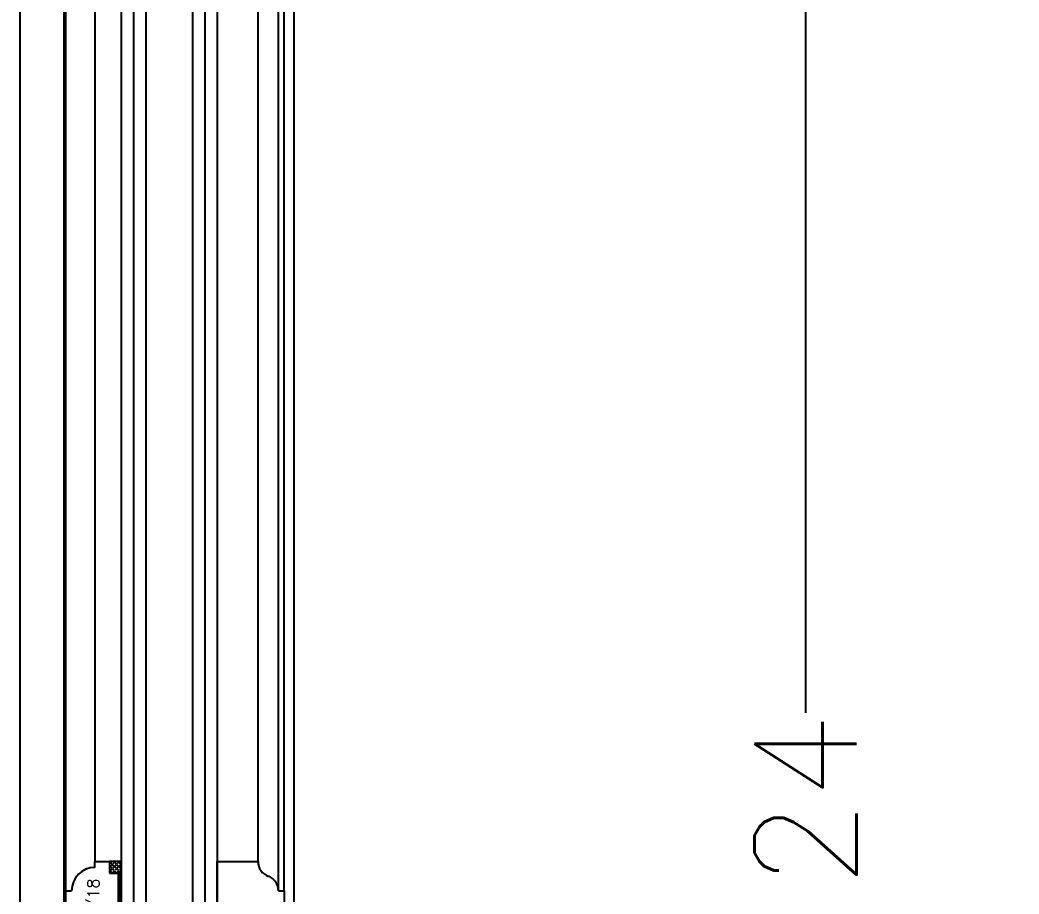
# Model space of a CAD drawing. Header units: millimetres. Extents: x 2806 to 10642, y -276 to 6064.
# Drawn here: x 2988.9 to 3331.7, y 1442.2 to 1742.2 of the extents above; entities that cross this region are included whole.
import ezdxf
from ezdxf.enums import TextEntityAlignment as Align

# ---------------------------------------------------------------- set-up
doc = ezdxf.new("R2010")
doc.units = ezdxf.units.MM
doc.layers.get('0').update_dxf_attribs({"color": 250})
doc.layers.add('dim', color=7, linetype='Continuous')
doc.styles.add('romans', font='romans.shx')
doc.dimstyles.new('ECH1-1 objet', dxfattribs={"dimtxt": 35, "dimasz": 35, "dimexe": 0.18, "dimexo": 0, "dimgap": 0.09, "dimtad": 0, "dimdec": 8, "dimdsep": 46, "dimtxsty": 'romans', "dimblk1": 'CLOSEDBLANK', "dimblk2": 'CLOSEDBLANK', "dimsah": 1, "dimcen": 1, "dimclrd": 9, "dimclre": 9, "dimclrt": 6, "dimadec": 0, "dimazin": 0, "dimtfac": 1, "dimtdec": 8, "dimtofl": 0, "dimtmove": 0, "dimatfit": 3, "dimldrblk": 'CLOSEDBLANK', "dimfxl": 1, "dimtolj": 1, "dimtzin": 0, "dimarcsym": 0})

# ---------------------------------------------------------------- blocks, each defined once
blk = doc.blocks.new('_ClosedBlank')
at = {"color": 0, "linetype": 'ByBlock', "lineweight": -2}
for p, q in [((-1, 0.1667), (0, 0)), ((-1, 0.1667), (-1, -0.1667)), ((0, 0), (-1, -0.1667))]:
    blk.add_line(p, q, dxfattribs=at)
blk = doc.blocks.new('*D32')
at = {"layer": 'Defpoints', "color": 0, "transparency": 16777216}
for p in [(3343.78, 2006.29), (3258.46, 882.29), (3343.78, 882.29)]:
    blk.add_point(p, dxfattribs=at)
at = {"layer": 'dim', "color": 9, "lineweight": -2, "transparency": 16777216}
for p, q in [((3343.78, 2006.29), (3258.28, 2006.29)), ((3258.46, 1971.29), (3258.46, 1504.38)), ((3258.46, 917.29), (3258.46, 1384.2)), ((3343.78, 882.29), (3258.28, 882.29))]:
    blk.add_line(p, q, dxfattribs=at)
at = {"layer": 'dim', "color": 9, "lineweight": -2, "transparency": 16777216, "xscale": 35, "yscale": 35, "zscale": 35}
for p, rotation in [((3258.46, 2006.29), 90), ((3258.46, 882.29), 270)]:
    blk.add_blockref('_ClosedBlank', p, dxfattribs=dict(at, rotation=rotation))
at = {"layer": 'dim', "color": 6, "transparency": 16777216, "insert": (3258.46, 1444.29), "char_height": 35, "attachment_point": 5, "rotation": 90, "style": 'romans'}
blk.add_mtext('\\A1;1124', dxfattribs=at)

msp = doc.modelspace()

# ---------------------------------------------------------------- linework, layer by layer
for p, q in [((3082.88593283, 1953.29487696), (3082.88593283, 923.29487696)), ((2988.88593283, 1936.29487696), (2988.88593283, 993.78337327)), ((3004.08593283, 996.62068797), (3004.08593283, 1924.29487696)), ((3023.58593283, 1880.79487696), (3023.58593283, 995.79487696)), ((3027.83593283, 1880.79487696), (3027.83593283, 995.79487696)), ((3032.08593283, 1880.79487696), (3032.08593283, 995.79487696)), ((3048.08593283, 1880.79487696), (3048.08593283, 995.79487696)), ((3052.33593283, 1880.79487696), (3052.33593283, 995.79487696)), ((3056.58593283, 1880.79487696), (3056.58593283, 995.79487696)), ((3004.58593283, 1443.29487696), (3004.58593283, 1873.29487696)), ((3077.58593283, 1443.29487696), (3077.58593283, 1873.06178269)), ((3079.58593283, 1443.29487696), (3079.58593283, 1873.29487696)), ((3014.58593283, 1863.29487696), (3014.58593283, 1453.29487696)), ((3070.58593283, 1453.29487696), (3070.58593283, 1863.29487696)), ((3014.58593283, 1451.29487696), (3014.58593283, 1453.29487696)), ((3014.58593283, 1453.29487696), (3019.58593283, 1453.29487696)), ((3023.58593283, 1453.29487696), (3019.58593283, 1453.29487696)), ((3019.58593283, 1453.29487696), (3019.58593283, 1449.29487696)), ((3019.58593283, 1453.29487696), (3019.58593283, 1449.29487696)), ((3023.58593283, 1449.29487696), (3023.58593283, 1453.29487696)), ((3056.58593283, 1423.29487696), (3056.58593283, 1453.29487696)), ((3056.58593283, 1453.29487696), (3070.58593283, 1453.29487696)), ((3019.58593283, 1449.29487696), (3023.58593283, 1449.29487696)), ((3019.58593283, 1449.29487696), (3022.58593283, 1449.29487696)), ((3023.18593283, 1449.29487696), (3022.58593283, 1449.29487696)), ((3022.58593283, 1449.29487696), (3022.58593283, 1427.29487696)), ((3022.58593283, 1449.29487696), (3022.58593283, 1427.29487696)), ((3023.18593283, 1427.29487696), (3023.18593283, 1449.29487696)), ((3004.58593283, 1433.29487696), (3004.58593283, 1443.29487696)), ((3004.58593283, 1443.29487696), (3006.58593283, 1443.29487696)), ((3077.58593283, 1443.29487696), (3079.58593283, 1443.29487696)), ((3079.58593283, 1443.29487696), (3079.58593283, 1433.29487696))]:
    msp.add_line(p, q)
at = {"linetype": 'Continuous'}
for p, q in [((3019.84260856, 1453.07394351), (3019.58593283, 1452.81726778)), ((3019.58593283, 1451.84887697), (3019.64055279, 1451.79425701)), ((3019.84260856, 1451.59220125), (3019.58593283, 1451.33552552)), ((3019.58593283, 1450.36713471), (3019.64055279, 1450.31251475)), ((3019.62167511, 1453.29487696), (3019.64055279, 1453.27599927)), ((3019.84260856, 1453.07394351), (3020.38142392, 1452.53512814)), ((3019.84260856, 1451.59220125), (3020.38142392, 1451.05338588)), ((3020.063542, 1453.29487696), (3020.04466432, 1453.27599927)), ((3020.58347969, 1452.33307238), (3020.04466432, 1451.79425701)), ((3020.58347969, 1450.85133012), (3020.04466432, 1450.31251475)), ((3020.58347969, 1452.33307238), (3021.12229505, 1451.79425701)), ((3020.58347969, 1450.85133012), (3021.12229505, 1450.31251475)), ((3021.32435082, 1453.07394351), (3020.78553545, 1452.53512814)), ((3021.32435082, 1451.59220125), (3020.78553545, 1451.05338588)), ((3021.10341737, 1453.29487696), (3021.12229505, 1453.27599927)), ((3021.32435082, 1453.07394351), (3021.86316618, 1452.53512814)), ((3021.32435082, 1451.59220125), (3021.86316618, 1451.05338588)), ((3021.54528426, 1453.29487696), (3021.52640658, 1453.27599927)), ((3022.06522195, 1452.33307238), (3021.52640658, 1451.79425701)), ((3022.06522195, 1450.85133012), (3021.52640658, 1450.31251475)), ((3022.06522195, 1452.33307238), (3022.60403731, 1451.79425701)), ((3022.06522195, 1450.85133012), (3022.60403731, 1450.31251475)), ((3022.80609308, 1453.07394351), (3022.26727771, 1452.53512814)), ((3022.80609308, 1451.59220125), (3022.26727771, 1451.05338588)), ((3022.58515963, 1453.29487696), (3022.60403731, 1453.27599927)), ((3022.80609308, 1453.07394351), (3023.34490844, 1452.53512814)), ((3022.80609308, 1451.59220125), (3023.34490844, 1451.05338588)), ((3023.02702652, 1453.29487696), (3023.00814884, 1453.27599927)), ((3023.54696421, 1452.33307238), (3023.00814884, 1451.79425701)), ((3023.54696421, 1450.85133012), (3023.00814884, 1450.31251475)), ((3023.54696421, 1452.33307238), (3023.58593283, 1452.29410375)), ((3023.54696421, 1450.85133012), (3023.58593283, 1450.81236149)), ((3019.84260856, 1450.11045899), (3019.58593283, 1449.85378326)), ((3019.84260856, 1450.11045899), (3020.38142392, 1449.57164362)), ((3020.58347969, 1449.36958786), (3020.50876878, 1449.29487696)), ((3020.58347969, 1449.36958786), (3020.65819059, 1449.29487696)), ((3021.32435082, 1450.11045899), (3020.78553545, 1449.57164362)), ((3021.32435082, 1450.11045899), (3021.86316618, 1449.57164362)), ((3022.06522195, 1449.36958786), (3021.99051104, 1449.29487696)), ((3022.06522195, 1449.36958786), (3022.13993285, 1449.29487696)), ((3022.80609308, 1450.11045899), (3022.26727771, 1449.57164362)), ((3022.80609308, 1450.11045899), (3023.34490844, 1449.57164362)), ((3023.54696421, 1449.36958786), (3023.4722533, 1449.29487696)), ((3023.54696421, 1449.36958786), (3023.58593283, 1449.33061923))]:
    msp.add_line(p, q, dxfattribs=at)
for centre, radius, start, end in [((3014.58593283, 1443.29487696), 8, 90, 180), ((3075.7408655, 1453.17832982), 5.15625, 178.7048286127, 251.2792117845), ((3072.43100016, 1443.41142409), 5.15625, 358.7048286125, 71.2792117845)]:
    msp.add_arc(centre, radius, start, end)

# ---------------------------------------------------------------- texts
at = {"layer": 'dim', "style": 'romans'}
msp.add_text('30/18', height=4, rotation=90, dxfattribs=at).set_placement((3016.05155407, 1438.74186273), align=Align.CENTER)

# ---------------------------------------------------------------- dimensions: what is measured, and where the dimension line sits
at = {"layer": 'dim'}
dim = msp.add_linear_dim(base=(3258.4649257103, 882.2948769559), p1=(3343.78495735, 2006.2948769559), p2=(3343.78495735, 882.2948769559), angle=90, dimstyle='ECH1-1 objet', dxfattribs=at)
dim.commit()
dim.dimension.update_dxf_attribs({"geometry": '*D32', "text_midpoint": (3258.4649257103, 1444.2948769559)})

doc.saveas('drawing.dxf')
